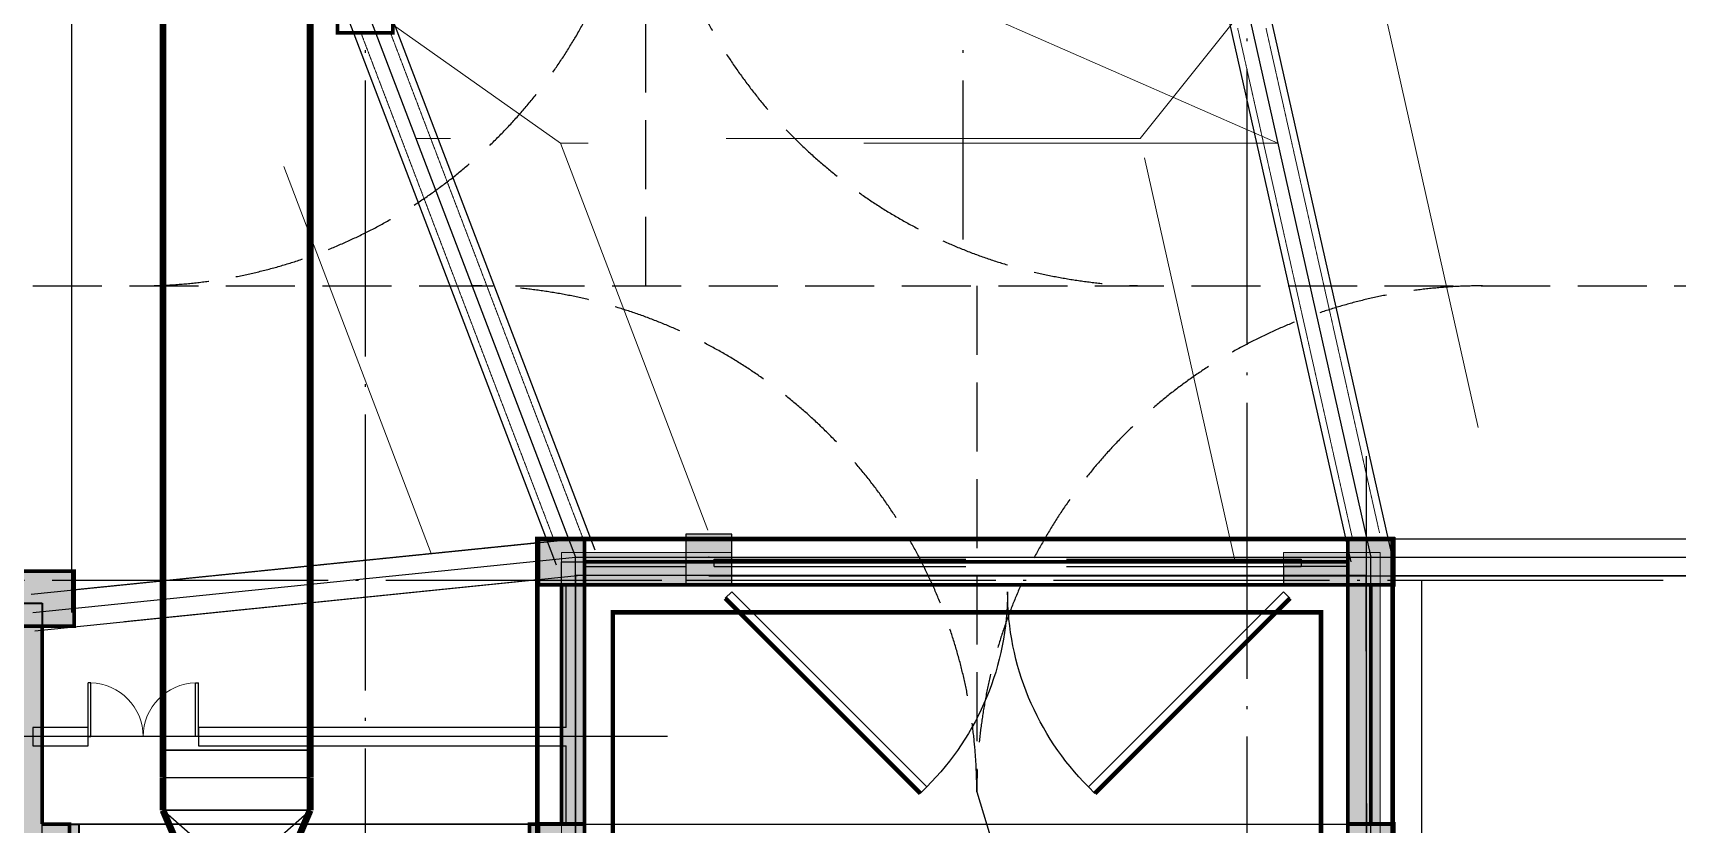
# Model space of a CAD drawing. Extents: x 290727 to 13733020, y 1731457 to 3643100.
# Drawn here: x 683162 to 701043, y 2183879 to 2192480 of the extents above; entities that cross this region are included whole.
import ezdxf

# ---------------------------------------------------------------- set-up
doc = ezdxf.new("R2010")
doc.units = 0
doc.header["$LTSCALE"] = 10
doc.header["$PDSIZE"] = 0.5
for name, pattern in [('DASH', [0.35, 0.25, -0.1]), ('DASHED', [0.75, 0.5, -0.25]), ('DOTE', [2.42, 2, -0.2, 0.02, -0.2]), ('虚线', [750, 450, -300])]:
    doc.linetypes.add(name, pattern=pattern)
doc.layers.get('0').update_dxf_attribs({"linetype": 'CONTINUOUS'})
for name, color, linetype in [('-A-车行道路', 8, 'CONTINUOUS'), ('BEAM_DASH', 144, 'DASHED'), ('COLU', 2, 'CONTINUOUS'), ('COLUMN', 9, 'CONTINUOUS'), ('DOTE', 8, 'DOTE'), ('DUCT-排烟管', 2, 'CONTINUOUS'), ('DUCT-排烟管端线', 4, 'CONTINUOUS'), ('PUB_HATCH', 8, 'CONTINUOUS'), ('WALL', 255, 'CONTINUOUS'), ('WINDOW', 4, 'CONTINUOUS'), ('X-人防$0$DOOR_FIRE', 4, 'CONTINUOUS'), ('X-人防$0$PUB_HATCH', 8, 'CONTINUOUS'), ('作业图', 4, 'CONTINUOUS'), ('文字', 4, 'CONTINUOUS'), ('防火分区示意线', 4, 'CONTINUOUS'), ('防火分区线', 7, 'CONTINUOUS')]:
    doc.layers.add(name, color=color, linetype=linetype)
for name, color, linetype, true_color in [('1106', 7, 'CONTINUOUS', 0x89bf5f), ('2106', 7, 'CONTINUOUS', 0x64cfcf), ('2206', 7, 'CONTINUOUS', 0x3474d4)]:
    doc.layers.add(name, color=color, linetype=linetype, true_color=true_color)
for name, color, linetype, lineweight in [('_0', 7, 'CONTINUOUS', 15), ('S_ConcWall', 8, 'CONTINUOUS', 35), ('X-人防$0$人防', 210, 'CONTINUOUS', 20), ('板加腋边线', 253, '虚线', 18)]:
    doc.layers.add(name, color=color, linetype=linetype, lineweight=lineweight)
doc.layers.get('0').off()

# ---------------------------------------------------------------- blocks, each defined once
blk = doc.blocks.new('A$C55C93FC2')
at = {"layer": 'DOTE', "linetype": 'DOTE', "ltscale": 150}
for p, q in [((201848.6, 127235.5), (201848.6, 52513.6)), ((208348.6, 127235.5), (208348.6, 63796.9)), ((211434.4, 76542.4), (211434.4, 12200)), ((154884.1, 60091.9), (252290.8, 60091.9)), ((213334.4, 60091.9), (213334.4, 12200))]:
    blk.add_line(p, q, dxfattribs=at)
blk = doc.blocks.new('A$C682E2834')
h = blk.add_hatch(color=0)
h.dxf.hatch_style = 1
h.paths.add_polyline_path([(30400, 7900), (30600, 7900), (30600, 7500), (30800, 7500), (30800, 7900), (33000, 7899), (33000, 7500), (33200, 7500), (33200, 7900), (33200, 7900), (33200, 8099), (30600, 8100), (30400, 8100)])
edge = h.paths.add_edge_path(flags=16)
edge.add_line((11800, 7900), (11800, 7500))
h.paths.add_polyline_path([(9600, 7900), (11800, 7900)], flags=17)
h.paths.add_polyline_path([(21425, 250), (21600, 250), (21600, 0), (21175, 0), (21000, 0), (21000, 250), (21175, 250), (21175, 2150), (21425, 2150)])
h.paths.add_polyline_path([(42350, 2149), (42600, 2149), (42600, 0), (42200, 0), (42200, 250), (42350, 250)])
h.paths.add_polyline_path([(42600, 3549), (42350, 3549), (42350, 5450), (42200, 5450), (42200, 5700), (42600, 5700)])
h.paths.add_polyline_path([(40700, 10549), (40700, 10799), (41300, 10799), (41300, 8649), (41050, 8649), (41050, 10549)])
h.paths.add_polyline_path([(39150, 5450), (39150, 5700), (41050, 5700), (41050, 6099), (41300, 6099), (41300, 5450)])
h.paths.add_polyline_path([(35100, 12949), (35100, 13199), (35400, 13199), (35400, 10799), (35800, 10799), (35800, 10549), (35150, 10549), (35150, 12949)])
h.paths.add_polyline_path([(28700, 13200), (28700, 12950), (28650, 12950), (28650, 10550), (28000, 10550), (28000, 10800), (28400, 10800), (28400, 13200)])
h.paths.add_polyline_path([(22750, 8650), (22500, 8650), (22500, 10800), (23100, 10800), (23100, 10550), (22750, 10550)])
h.paths.add_polyline_path([(24650, 5700), (24650, 5450), (22500, 5450), (22500, 6050), (22750, 6050), (22750, 5700)])
h.paths.add_polyline_path([(25700, 250), (25700, 0), (24800, 0), (24800, 2150), (25050, 2150), (25050, 250)])
h.paths.add_polyline_path([(32024, 0), (31300, 0), (31300, 250), (31774, 250), (31775, 2150), (32025, 2150), (32024, 250), (32500, 250), (32500, 0)])
h.paths.add_polyline_path([(29000, 5700), (29000, 5500), (28400, 5500), (28400, 7250), (28600, 7250), (28600, 5700)])
h.paths.add_polyline_path([(34800, 5500), (34800, 5700), (35200, 5700), (35200, 7249), (35400, 7249), (35400, 5500)])
h.paths.add_polyline_path([(30000, 12950), (30000, 13200), (30600, 13200), (30600, 9400), (30400, 9400), (30400, 12950)])
h.paths.add_polyline_path([(33200, 9399), (33400, 9399), (33400, 12949), (33800, 12949), (33800, 13199), (33200, 13199)])
h.paths.add_polyline_path([(38100, 0), (38100, 250), (38750, 250), (38750, 2149), (39000, 2149), (39000, 0)])
h.paths.add_polyline_path([(35025, 2149), (34775, 2149), (34775, 4199), (35025, 4199)])
h.paths.add_polyline_path([(29025, 2150), (28775, 2150), (28775, 4200), (29025, 4200)])
h.paths.add_polyline_path([(1900, 10800), (1900, 10550), (1550, 10550), (1550, 8650), (1300, 8650), (1300, 10800)])
h.paths.add_polyline_path([(3450, 5700), (3450, 5450), (1300, 5450), (1300, 6100), (1550, 6100), (1550, 5700)])
h.paths.add_polyline_path([(20100, 8650), (19850, 8650), (19850, 10550), (19500, 10550), (19500, 10800), (20100, 10800)])
h.paths.add_polyline_path([(13900, 12950), (13900, 13200), (14200, 13200), (14200, 10800), (14600, 10800), (14600, 10550), (13950, 10550), (13950, 12950)])
h.paths.add_polyline_path([(7500, 13200), (7500, 12950), (7450, 12950), (7450, 10550), (6800, 10550), (6800, 10800), (7200, 10800), (7200, 13200)])
h.paths.add_polyline_path([(17950, 5450), (17950, 5700), (19850, 5700), (19850, 6050), (20100, 6050), (20100, 5450)])
h.paths.add_polyline_path([(16900, 0), (16900, 250), (17550, 250), (17550, 2150), (17800, 2150), (17800, 0)])
h.paths.add_polyline_path([(10575, 0), (10100, 0), (10100, 250), (10575, 250), (10575, 2150), (10825, 2150), (10825, 250), (11300, 250), (11300, 0)])
h.paths.add_polyline_path([(400, 5700), (400, 5450), (250, 5450), (250, 3550), (0, 3550), (0, 5700)])
h.paths.add_polyline_path([(400, 250), (400, 0), (0, 0), (0, 2150), (250, 2150), (250, 250)])
h.paths.add_polyline_path([(13600, 5500), (13600, 5700), (14000, 5700), (14000, 7250), (14200, 7250), (14200, 5500)])
h.paths.add_polyline_path([(7800, 5700), (7800, 5500), (7200, 5500), (7200, 7250), (7400, 7250), (7400, 5700)])
h.paths.add_polyline_path([(12600, 13200), (12600, 12950), (12200, 12950), (12200, 9400), (12000, 9400), (12000, 13200)])
h.paths.add_polyline_path([(9200, 9400), (9200, 12950), (8800, 12950), (8800, 13200), (9400, 13200), (9400, 9400)])
h.paths.add_polyline_path([(4500, 250), (4500, 0), (3600, 0), (3600, 2150), (3850, 2150), (3850, 250)])
h.paths.add_polyline_path([(7825, 2150), (7575, 2150), (7575, 4200), (7825, 4200)])
h.paths.add_polyline_path([(13825, 2150), (13575, 2150), (13575, 4200), (13825, 4200)])
edge = h.paths.add_edge_path()
edge.add_line((12000, 8100), (12200, 8100))
edge.add_line((12200, 8100), (12200, 7900))
edge.add_line((12200, 7900), (12000, 7900))
edge.add_line((9400, 8100), (9200, 8100))
edge.add_line((9200, 8100), (9200, 7900))
edge.add_line((9200, 7900), (9400, 7900))
edge.add_line((9400, 7900), (9400, 7500))
edge.add_line((9400, 7500), (9600, 7500))
edge.add_line((9600, 7500), (9600, 7900))
edge.add_line((12000, 8100), (9400, 8100))
edge.add_line((11800, 7500), (12000, 7500))
edge.add_line((12000, 7500), (12000, 7900))
at = {"layer": 'S_ConcWall', "color": 0, "lineweight": 35, "ltscale": 1}
for p, q in [((35100, 13199), (35400, 13199)), ((35400, 13199), (35400, 10799)), ((35400, 10799), (35800, 10799)), ((35800, 10799), (35800, 10549))]:
    blk.add_line(p, q, dxfattribs=at)
blk = doc.blocks.new('_FZH')
blk.add_lwpolyline([(-0.5, -0.5), (0.5, -0.5), (0.5, 0.5), (-0.5, 0.5)], close=True)
at = {"layer": 'PUB_HATCH'}
blk.add_solid([(-0.5, -0.5), (0.5, -0.5), (-0.5, 0.5), (0.5, 0.5)], dxfattribs=at)
blk = doc.blocks.new('$DorLib2D$00000002')
for p, q in [((-0.5, 0), (-0.5, 0.4875)), ((-0.475, 0.4875), (-0.5, 0.4875)), ((-0.475, 0), (-0.475, 0.4875)), ((0.475, 0), (0.475, 0.4875)), ((0.475, 0.4875), (0.5, 0.4875)), ((0.5, 0), (0.5, 0.4875)), ((-0.5, 0), (-0.475, 0)), ((0.5, 0), (0.475, 0))]:
    blk.add_line(p, q)
at = {"lineweight": 13}
for centre, start, end in [((-0.4875, 0), 0, 88.53072), ((0.4875, 0), 91.46928, 180)]:
    blk.add_arc(centre, 0.4875, start, end, dxfattribs=at)
blk = doc.blocks.new('$DorLib2D$00000126')
at = {"color": 0, "linetype": 'Continuous'}
for p, q in [((-0.532, 0.5), (-0.532, 0.9)), ((0.532, 0.9), (0.532, 0.5))]:
    blk.add_line(p, q, dxfattribs=at)
at = {"color": 0, "linetype": 'DASH'}
for p, q in [((-0.532, 0.9), (0.532, 0.9)), ((-0.532, 0.5), (0.532, 0.5))]:
    blk.add_line(p, q, dxfattribs=at)
blk = doc.blocks.new('X-人防$0$$DorLib2D$00000091')
for p, q in [((-0.5, 0.0417), (-0.1464, 0.3952)), ((-0.1464, 0.3952), (-0.1582, 0.407)), ((0.1464, 0.3952), (0.1582, 0.407)), ((0.5, 0.0417), (0.1464, 0.3952)), ((-0.5, 0.0417), (-0.5118, 0.0535)), ((0.5, 0.0417), (0.5118, 0.0535))]:
    blk.add_line(p, q)
at = {"const_width": 0.00833}
for points in [[(-0.5118, 0.0535), (-0.1582, 0.407)], [(0.5118, 0.0535), (0.1582, 0.407)]]:
    blk.add_lwpolyline(points, dxfattribs=at)
for centre, start, end in [((-0.5, 0.0417), 0, 45), ((0.5, 0.0417), 135, 180)]:
    blk.add_arc(centre, 0.5, start, end)
blk = doc.blocks.new('车库建筑作业图')
at = {"layer": 'X-人防$0$PUB_HATCH', "linetype": 'Continuous'}
blk.add_hatch(color=256, dxfattribs=at).paths.add_polyline_path([(689162, 2186481), (688912, 2186831), (688912, 2180722), (689162, 2180722)])
at = {"layer": 'X-人防$0$PUB_HATCH'}
for points in [[(689162, 2186481), (690762, 2186481), (690762, 2186831), (688912, 2186831)], [(697812, 2186830), (696762, 2186830), (696762, 2186480), (697462, 2186480)], [(697812, 2186830), (697462, 2186480), (697462, 2179981), (697812, 2180231)]]:
    blk.add_hatch(color=256, dxfattribs=at).paths.add_polyline_path(points)
at = {"layer": '-A-车行道路', "linetype": 'DASH', "ltscale": 300}
for p, q in [((689827, 2189730), (689827, 2235430)), ((693427, 2189730), (693427, 2184230)), ((693427, 2184230), (694487, 2180720))]:
    blk.add_line(p, q, dxfattribs=at)
for points in [[(684327, 2189730, 0.414214), (689827, 2195230)], [(695327, 2189730, -0.414214), (689827, 2195230)], [(693427, 2184230, 0.414214), (687927, 2189730)], [(693427, 2184230, -0.414214), (698927, 2189730)]]:
    blk.add_lwpolyline(points, format="xyb", dxfattribs=at)
blk.add_lwpolyline([(643262, 2189730), (717213, 2189730)], dxfattribs=at)
at = {"layer": '_0', "linetype": 'Continuous'}
blk.add_lwpolyline([(690762, 2186980), (690262, 2186980), (690262, 2186480), (690762, 2186480)], close=True, dxfattribs=at)
at = {"layer": 'DOTE', "linetype": 'Continuous', "ltscale": 150}
for p, q in [((697663, 2179080), (697663, 2187880)), ((690062, 2184830), (682162, 2184830))]:
    blk.add_line(p, q, dxfattribs=at)
at = {"layer": 'DOTE', "ltscale": 150}
blk.add_line((689062, 2178680), (689062, 2186489), dxfattribs=at)
at = {"layer": 'WALL', "linetype": 'Continuous'}
for p, q in [((689162, 2186680), (690262, 2186680)), ((697462, 2186680), (696762, 2186680)), ((696762, 2186680), (696762, 2186480)), ((688962, 2184930), (688962, 2186480)), ((689162, 2186480), (690512, 2186480)), ((689162, 2184820), (689162, 2186480)), ((690512, 2186480), (690762, 2186480)), ((690762, 2186480), (690762, 2186481)), ((696762, 2186480), (697462, 2186480)), ((697462, 2186480), (697462, 2183880)), ((697662, 2186480), (697662, 2183880)), ((683762, 2184930), (683162, 2184930)), ((683162, 2184930), (683162, 2184730)), ((683762, 2184730), (683762, 2184930)), ((688962, 2184930), (684962, 2184930)), ((684962, 2184930), (684962, 2184730)), ((689162, 2183880), (689162, 2184820)), ((683162, 2184730), (683762, 2184730)), ((684962, 2184730), (688962, 2184730)), ((688962, 2183880), (688962, 2184730))]:
    blk.add_line(p, q, dxfattribs=at)
at = {"layer": 'WALL'}
for p, q in [((683262, 2186280), (682862, 2186280)), ((683262, 2178780), (683262, 2186280))]:
    blk.add_line(p, q, dxfattribs=at)
at = {"layer": 'X-人防$0$人防', "color": 6, "linetype": 'Continuous'}
for p, q in [((688912, 2186831), (688912, 2180722)), ((689162, 2186481), (689162, 2180722))]:
    blk.add_line(p, q, dxfattribs=at)
at = {"layer": 'X-人防$0$人防'}
for p, q in [((690762, 2186831), (688912, 2186831)), ((690762, 2186481), (690762, 2186831)), ((697812, 2186830), (696762, 2186830)), ((696762, 2186830), (696762, 2186480)), ((697812, 2186830), (697812, 2180231)), ((689162, 2186481), (690762, 2186481)), ((696762, 2186480), (697462, 2186480)), ((697462, 2186480), (697462, 2179981))]:
    blk.add_line(p, q, dxfattribs=at)
at = {"layer": '防火分区示意线', "color": 5, "linetype": 'DASH', "ltscale": 300, "const_width": 50, "elevation": -2}
blk.add_lwpolyline([(720199, 2196128), (720199, 2191679), (723949, 2191679), (723949, 2189978), (720199, 2189978), (720199, 2180377), (697949, 2180378), (697949, 2186978), (688649, 2186978), (688649, 2180218), (690949, 2180218), (690949, 2173578), (690749, 2173578), (690749, 2179078), (683549, 2179078), (683549, 2180618), (683549, 2181478), (682760, 2181478)], dxfattribs=at)
at = {"layer": '防火分区示意线', "color": 3, "linetype": 'DASH', "ltscale": 300, "const_width": 50}
blk.add_lwpolyline([(647619, 2158480), (695169, 2158480), (697869, 2158480), (697869, 2172380), (697969, 2172380), (697969, 2174880), (697169, 2179580), (697169, 2186180), (689469, 2186180), (689469, 2181020), (691769, 2181020), (691769, 2172780), (689969, 2172780), (689969, 2178280), (687857, 2178280), (682769, 2178280)], dxfattribs=at)
at = {"layer": '防火分区线', "linetype": 'Continuous', "flags": 128}
blk.add_lwpolyline([(648012, 2158080), (695162, 2158080), (698263, 2158080), (698263, 2158180), (698263, 2171980), (698363, 2171980), (698363, 2174880), (697677, 2179980), (697662, 2186580), (689062, 2186580), (689062, 2180620), (691362, 2180620), (691362, 2173180), (690362, 2173180), (690362, 2178680), (687851, 2178680), (683162, 2178680), (683162, 2181080), (682773, 2181080)], dxfattribs=at)
at = {"color": 8}
blk.add_blockref('A$C682E2834', (647862, 2173080), dxfattribs=at)
at = {"layer": 'COLUMN', "linetype": 'Continuous', "rotation": 270}
for p, xscale, yscale, zscale in [((688912, 2186730), 500, 500, 500), ((690512, 2186731), 500, 500, 500), ((697712, 2186730), 500, 500, 500), ((683313, 2186330), 598.4503431753255, 600, 600), ((688912, 2183630), 500, 500, 500), ((697712, 2183630), 500, 500, 500)]:
    blk.add_blockref('_FZH', p, dxfattribs=dict(at, xscale=xscale, yscale=yscale, zscale=zscale))
at = {"layer": 'WINDOW', "linetype": 'Continuous', "xscale": 5999.999999999999, "yscale": 200, "zscale": 5999.999999999999, "rotation": 359.9979858803441}
blk.add_blockref('$DorLib2D$00000126', (693762, 2186580), dxfattribs=at)
at = {"layer": 'WINDOW', "linetype": 'Continuous', "xscale": -1200, "yscale": 1200, "zscale": -1200}
blk.add_blockref('$DorLib2D$00000002', (684362, 2184830), dxfattribs=at)
at = {"layer": 'X-人防$0$DOOR_FIRE', "xscale": -5999.999999999999, "yscale": 5999.999999999999, "zscale": 350, "rotation": 179.9979858803386}
blk.add_blockref('X-人防$0$$DorLib2D$00000091', (693762, 2186655), dxfattribs=at)
at = {"layer": '文字', "linetype": 'Continuous'}
blk.add_blockref('A$C55C93FC2', (484928, 2126437), dxfattribs=at)
blk = doc.blocks.new('人防-l')
at = {"layer": '2106'}
for points in [[(841054, -946384), (840554, -946384), (840554, -946884), (841054, -946884)], [(842654, -946334), (842154, -946334), (842154, -946834), (842654, -946834)], [(849855, -946384), (849355, -946384), (849355, -946884), (849855, -946884)], [(835504, -946735), (834904, -946735), (834904, -947335), (835504, -947335)], [(841054, -949484), (840554, -949484), (840554, -949984), (841054, -949984)], [(849855, -949484), (849355, -949484), (849355, -949984), (849855, -949984)]]:
    blk.add_hatch(color=0, dxfattribs=at).paths.add_polyline_path(points)
at = {"color": 0}
for p, q in [((838669, -940584), (840954, -946584)), ((848254, -940584), (849605, -946584)), ((835054, -947184), (840954, -946584)), ((840954, -946584), (842404, -946584)), ((840954, -949584), (840954, -946584)), ((842404, -946584), (849605, -946584)), ((849605, -946584), (853080, -946584)), ((849605, -949584), (849605, -946584))]:
    blk.add_line(p, q, dxfattribs=at)
for p in [(840954, -946584), (842404, -946584), (849605, -946584)]:
    blk.add_point(p, dxfattribs=at)
at = {"layer": '1106', "color": 0}
for p, q in [((840804, -946634), (842404, -946634)), ((840804, -949484), (840804, -946634)), ((849355, -949584), (849355, -946584)), ((849605, -949584), (849605, -946584)), ((841054, -946884), (842404, -946884)), ((841054, -949584), (841054, -946884)), ((835154, -949484), (835154, -947184)), ((835154, -949484), (835455, -949484)), ((840454, -949485), (840804, -949484))]:
    blk.add_line(p, q, dxfattribs=at)
at = {"layer": '2106', "color": 0, "linetype": 'Continuous'}
for points in [[(841054, -946384), (840554, -946384), (840554, -946884), (841054, -946884)], [(842654, -946334), (842154, -946334), (842154, -946834), (842654, -946834)], [(849855, -946384), (849355, -946384), (849355, -946884), (849855, -946884)], [(835504, -946735), (834904, -946735), (834904, -947335), (835504, -947335)], [(841054, -949484), (840554, -949484), (840554, -949984), (841054, -949984)], [(849855, -949484), (849355, -949484), (849355, -949984), (849855, -949984)]]:
    blk.add_lwpolyline(points, close=True, dxfattribs=at)
at = {"layer": '2206', "color": 0}
for p, q in [((835478, -943640), (835479, -940492)), ((838458, -940664), (840744, -946664)), ((838879, -940504), (841165, -946504)), ((838879, -940504), (841165, -946504)), ((848035, -940633), (849385, -946633)), ((848474, -940534), (849824, -946534)), ((848474, -940534), (849824, -946534)), ((835478, -945990), (835478, -943640)), ((835478, -947184), (835478, -945990)), ((835034, -946985), (840934, -946385)), ((835034, -946985), (840934, -946385)), ((842404, -946384), (849605, -946384)), ((842404, -946384), (849605, -946384)), ((849605, -946384), (853080, -946384)), ((849605, -946384), (853080, -946384)), ((835075, -947383), (840975, -946783)), ((842404, -946784), (849605, -946784)), ((849605, -946784), (853080, -946784)), ((835455, -949484), (837955, -949484)), ((835455, -949484), (837955, -949484)), ((837955, -949484), (840455, -949485)), ((837955, -949484), (840455, -949485)), ((840954, -949484), (849605, -949484)), ((840954, -949484), (849605, -949484))]:
    blk.add_line(p, q, dxfattribs=at)
blk = doc.blocks.new('A$C7FBF512A')
at = {"layer": 'DUCT-排烟管', "color": 0}
for q in [(179003, -82400), (180603, -82400)]:
    blk.add_line((179803, -83100), q, dxfattribs=at)
at = {"layer": 'DUCT-排烟管', "color": 0, "linetype": 'Continuous', "const_width": 75}
for points in [[(179003, -72700), (179003, -81747)], [(180603, -81747), (180603, -72700)]]:
    blk.add_lwpolyline(points, dxfattribs=at)
at = {"layer": 'DUCT-排烟管', "color": 0, "linetype": 'ByBlock', "const_width": 75}
for points in [[(179003, -82047), (179003, -81747)], [(180603, -81747), (180603, -82047)]]:
    blk.add_lwpolyline(points, dxfattribs=at)
at = {"layer": 'DUCT-排烟管', "color": 0, "const_width": 75}
for points in [[(179003, -82048), (179003, -82400)], [(180603, -82400), (180603, -82048)], [(179303, -83100), (179003, -82400)], [(180303, -83100), (180603, -82400)]]:
    blk.add_lwpolyline(points, dxfattribs=at)
at = {"layer": 'DUCT-排烟管端线', "color": 0, "linetype": 'ByBlock'}
for p, q in [((180603, -81747), (179003, -81747)), ((180603, -82047), (179003, -82047))]:
    blk.add_line(p, q, dxfattribs=at)
at = {"layer": 'DUCT-排烟管端线', "color": 0, "linetype": 'Continuous'}
blk.add_line((179003, -81747), (180603, -81747), dxfattribs=at)
at = {"layer": 'DUCT-排烟管端线', "color": 0}
for p, q in [((180603, -82048), (179003, -82048)), ((179003, -82400), (180603, -82400)), ((180603, -82400), (179003, -82400))]:
    blk.add_line(p, q, dxfattribs=at)
blk = doc.blocks.new('梁图-10.22')
at = {"color": 0}
blk.add_lwpolyline([(-1462874, 217308), (-1420274, 217306), (-1420274, 223008), (-1421574, 223008), (-1421574, 228107), (-1427474, 228107), (-1427474, 230507), (-1434473, 230508), (-1434474, 228108), (-1448674, 228108), (-1448674, 230508), (-1455674, 230508), (-1455674, 228108), (-1461574, 228108), (-1461574, 223010), (-1462874, 223010), (-1462874, 217310)], dxfattribs=at)
at = {"layer": 'BEAM_DASH', "color": 0, "lineweight": 18}
for p, q in [((-1427150, 233951), (-1427150, 236814)), ((-1414472, 236758), (-1413223, 231208)), ((-1412930, 231274), (-1414164, 236758)), ((-1424006, 236708), (-1421911, 231208)), ((-1421590, 231208), (-1423685, 236708)), ((-1427150, 231601), (-1427150, 233951)), ((-1427150, 230857), (-1427150, 231601)), ((-1406474, 231208), (-1412774, 231208)), ((-1422074, 231168), (-1427124, 230655)), ((-1426577, 230308), (-1422074, 230766)), ((-1412774, 230808), (-1406474, 230808)), ((-1424674, 228107), (-1427174, 228107)), ((-1422174, 228107), (-1424674, 228107)), ((-1413274, 228108), (-1421574, 228108))]:
    blk.add_line(p, q, dxfattribs=at)
at = {"layer": 'COLU', "color": 0, "const_width": 40}
for points in [[(-1423660, 237308), (-1424260, 237308), (-1424260, 236708), (-1423660, 236708)], [(-1421574, 231208), (-1422074, 231208), (-1422074, 230708), (-1421574, 230708)], [(-1412774, 231208), (-1413274, 231208), (-1413274, 230708), (-1412774, 230708)], [(-1427124, 230857), (-1427724, 230857), (-1427724, 230257), (-1427124, 230257)], [(-1421574, 228108), (-1422074, 228108), (-1422074, 227608), (-1421574, 227608)], [(-1412774, 228108), (-1413274, 228108), (-1413274, 227608), (-1412774, 227608)]]:
    blk.add_lwpolyline(points, close=True, dxfattribs=at)
at = {"layer": 'WALL', "color": 0, "const_width": 40}
for points in [[(-1413274, 230958), (-1421574, 230958)], [(-1421824, 230708), (-1421824, 228108)], [(-1421574, 230708), (-1413274, 230708)], [(-1421574, 228108), (-1421574, 230708)], [(-1413274, 230708), (-1413274, 228108)], [(-1413024, 228108), (-1413024, 230708)], [(-1427724, 230257), (-1427724, 227858), (-1427174, 227857), (-1427174, 228107), (-1427474, 228108)], [(-1427474, 228108), (-1427474, 230257)], [(-1422074, 228107), (-1422174, 228107), (-1422174, 227857)]]:
    blk.add_lwpolyline(points, dxfattribs=at)
at = {"layer": '板加腋边线', "color": 0, "lineweight": 18}
for p, q in [((-1421837, 235508), (-1423960, 237008)), ((-1414037, 235508), (-1417460, 237008)), ((-1415534, 235558), (-1414374, 237008)), ((-1423242, 231050), (-1425421, 236770)), ((-1412843, 236808), (-1411583, 231208)), ((-1415534, 235558), (-1423408, 235558)), ((-1414037, 235508), (-1421837, 235508)), ((-1421837, 235508), (-1420104, 230958)), ((-1414499, 230958), (-1415534, 235558))]:
    blk.add_line(p, q, dxfattribs=at)

msp = doc.modelspace()

# ---------------------------------------------------------------- block references
at = {"layer": '作业图', "color": 8, "linetype": 'ByBlock', "extrusion": (8.37508e-20, 6.90696e-07, 1)}
msp.add_blockref('梁图-10.22', (2110736, 1955772, 0), dxfattribs=at)
at = {"layer": '作业图', "linetype": 'Continuous'}
msp.add_blockref('车库建筑作业图', (0, 0), dxfattribs=at)
at = {"layer": '作业图', "color": 8, "linetype": 'ByBlock'}
msp.add_blockref('人防-l', (-151892, 3133363), dxfattribs=at)
at = {"layer": '文字', "color": 8}
msp.add_blockref('A$C7FBF512A', (505574, 2266429), dxfattribs=at)

doc.saveas('drawing.dxf')
